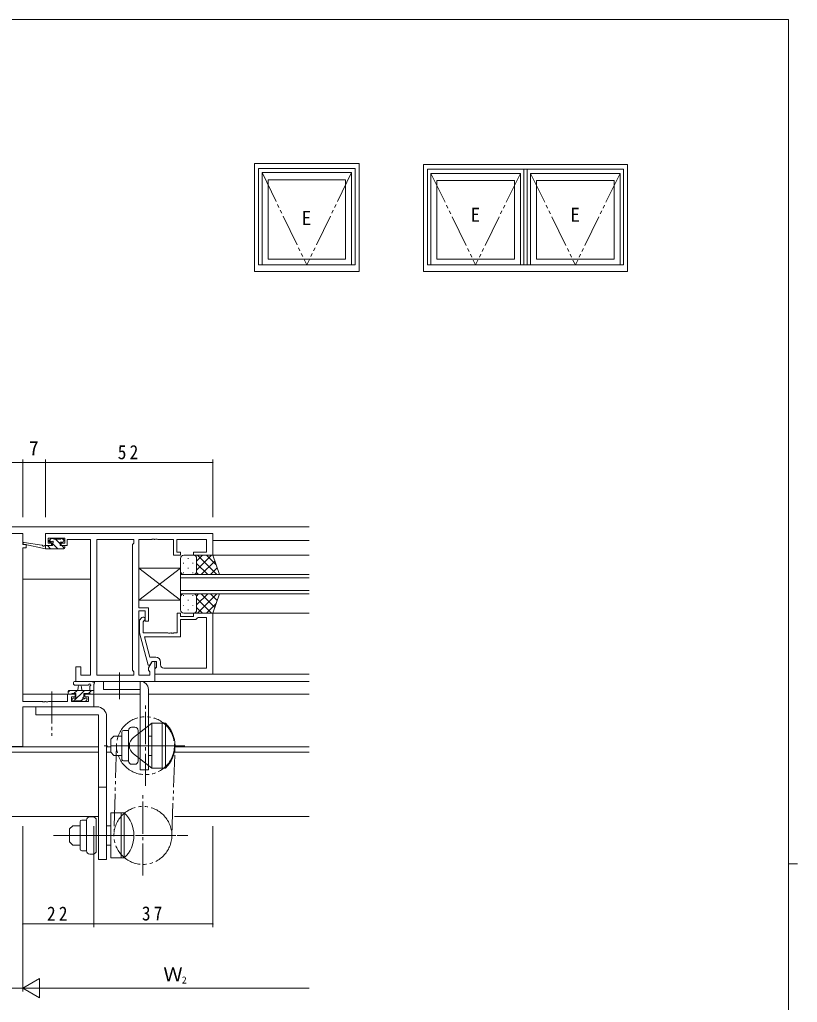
# Model space of a CAD drawing. Units: millimetres on the paper. Extents: x -397 to 397, y -282 to 282.
# Drawn here: x 137.1 to 378.9, y -26.2 to 279.3 of the extents above; entities that cross this region are included whole.
import ezdxf
from ezdxf.enums import TextEntityAlignment as Align

# ---------------------------------------------------------------- set-up
doc = ezdxf.new("R2010")
doc.units = ezdxf.units.MM
doc.linetypes.add('USER2', pattern=[13, 10, -1, 1, -1])
doc.linetypes.add('USER3', pattern=[15, 10, -1, 1, -1, 1, -1])
for name, color, linetype, lineweight in [('0-1_YKK_ZWAK', 7, 'Continuous', 18), ('0-3_YKK_11', 7, 'Continuous', 18), ('0-4_YKK_12', 2, 'Continuous', 18), ('0-5_YKK_13', 4, 'Continuous', 18), ('0-6_YKK_D', 6, 'Continuous', 18), ('0-7_YKK_A1', 4, 'Continuous', 18)]:
    doc.layers.add(name, color=color, linetype=linetype, lineweight=lineweight)
doc.styles.add('ＭＳ ゴシック', font='')
doc.styles.get('ＭＳ ゴシック').set_extended_font_data('MS Gothic')

msp = doc.modelspace()

# ---------------------------------------------------------------- linework, layer by layer
at = {"layer": '0-1_YKK_ZWAK'}
for p, q in [((376.092, 279.3), (-393.908, 279.3)), ((376.092, 279.3), (376.092, -245.7)), ((376.092, 16.8), (378.892, 16.8))]:
    msp.add_line(p, q, dxfattribs=at)
at = {"layer": '0-3_YKK_11'}
for p, q in [((118.12, 119.581), (138.12, 119.581)), ((138.12, 119.581), (138.12, 116.081)), ((145.12, 115.781), (145.12, 119.581)), ((145.12, 119.581), (197.12, 119.581)), ((197.12, 119.581), (197.12, 112.781)), ((145.92, 118.081), (145.92, 116.581)), ((151.12, 118.081), (145.92, 118.081)), ((145.92, 116.581), (147.02, 116.581)), ((147.02, 116.581), (147.02, 115.781)), ((150.02, 116.581), (151.12, 116.581)), ((150.02, 115.781), (150.02, 116.581)), ((151.12, 116.581), (151.12, 118.081)), ((151.92, 117.651), (151.92, 116.851)), ((159.12, 117.651), (151.92, 117.651)), ((151.92, 116.851), (151.92, 115.781)), ((159.12, 75.511), (159.12, 117.651)), ((161.05, 75.511), (161.05, 117.651)), ((161.05, 117.651), (172.62, 117.651)), ((161.05, 75.511), (161.05, 117.651)), ((172.62, 116.581), (172.19, 116.151)), ((172.19, 116.151), (172.19, 77.011)), ((172.62, 117.651), (172.62, 116.581)), ((174.12, 117.651), (174.12, 96.481)), ((178.162, 117.651), (174.12, 117.651)), ((178.345, 117.771), (178.162, 117.651)), ((178.895, 117.771), (178.345, 117.771)), ((179.078, 117.651), (178.895, 117.771)), ((179.162, 117.651), (179.078, 117.651)), ((179.345, 117.771), (179.162, 117.651)), ((179.895, 117.771), (179.345, 117.771)), ((180.078, 117.651), (179.895, 117.771)), ((184.92, 117.651), (180.078, 117.651)), ((184.92, 112.781), (184.92, 117.651)), ((185.92, 117.651), (185.92, 113.781)), ((195.19, 117.651), (185.92, 117.651)), ((195.19, 113.781), (195.19, 117.651)), ((138.12, 116.081), (139.12, 116.081)), ((139.12, 115.081), (138.12, 115.081)), ((138.12, 115.081), (138.12, 67.311)), ((139.12, 116.081), (139.12, 115.081)), ((147.02, 115.781), (145.12, 115.781)), ((151.92, 115.781), (150.02, 115.781)), ((185.92, 113.781), (187.12, 113.781)), ((187.12, 113.781), (187.12, 112.781)), ((191.12, 113.781), (195.19, 113.781)), ((191.12, 112.781), (191.12, 113.781)), ((187.12, 112.781), (184.92, 112.781)), ((197.12, 112.781), (191.12, 112.781)), ((174.12, 96.481), (177.12, 96.481)), ((174.12, 95.481), (174.12, 75.511)), ((176.12, 95.481), (174.12, 95.481)), ((176.12, 92.281), (176.12, 95.481)), ((177.12, 96.481), (177.12, 92.281)), ((186.12, 94.781), (186.12, 88.681)), ((187.12, 94.781), (186.12, 94.781)), ((187.12, 93.781), (187.12, 94.781)), ((191.12, 94.781), (191.12, 93.781)), ((197.12, 94.781), (191.12, 94.781)), ((197.12, 75.781), (197.12, 94.781)), ((175.096, 93.405), (174.32, 92.629)), ((174.32, 92.629), (174.32, 88.684)), ((175.52, 92.132), (175.944, 92.556)), ((175.52, 88.681), (175.52, 92.132)), ((177.12, 92.281), (176.12, 92.281)), ((191.12, 93.781), (187.12, 93.781)), ((187.12, 92.781), (191.92, 92.781)), ((187.12, 87.381), (187.12, 92.781)), ((191.92, 92.781), (192.42, 93.281)), ((192.42, 93.281), (192.62, 93.481)), ((192.62, 93.481), (195.19, 93.481)), ((195.19, 93.481), (195.19, 77.711)), ((195.19, 93.481), (195.19, 77.711)), ((174.32, 88.684), (177.027, 78.581)), ((183.162, 88.681), (175.52, 88.681)), ((183.345, 88.561), (183.162, 88.681)), ((184.078, 88.681), (183.895, 88.561)), ((184.162, 88.681), (184.078, 88.681)), ((184.345, 88.561), (184.162, 88.681)), ((185.078, 88.681), (184.895, 88.561)), ((186.12, 88.681), (185.078, 88.681)), ((175.911, 87.381), (187.12, 87.381)), ((177.599, 81.081), (175.911, 87.381)), ((183.895, 88.561), (183.345, 88.561)), ((184.895, 88.561), (184.345, 88.561)), ((177.19, 77.823), (178.32, 79.781)), ((179.42, 81.081), (177.599, 81.081)), ((177.627, 78.581), (178.32, 79.781)), ((178.32, 79.781), (179.12, 79.781)), ((178.32, 79.781), (179.62, 79.781)), ((179.12, 79.781), (179.12, 73.581)), ((179.62, 79.781), (179.62, 77.981)), ((180.92, 78.711), (180.92, 79.581)), ((154.62, 78.081), (156.12, 78.081)), ((154.62, 73.581), (154.62, 78.081)), ((156.12, 78.081), (156.12, 75.511)), ((172.19, 77.011), (172.62, 76.581)), ((172.62, 76.581), (172.62, 75.511)), ((177.027, 78.581), (177.627, 78.581)), ((177.19, 77.011), (177.19, 77.823)), ((177.62, 76.581), (177.19, 77.011)), ((177.62, 75.511), (177.62, 76.581)), ((179.42, 77.781), (179.12, 77.481)), ((179.12, 77.481), (179.12, 75.781)), ((179.62, 77.981), (179.42, 77.781)), ((195.19, 77.711), (181.92, 77.711)), ((179.12, 73.581), (154.62, 73.581)), ((156.12, 75.511), (159.12, 75.511)), ((172.62, 75.511), (161.05, 75.511)), ((174.12, 75.511), (177.62, 75.511)), ((179.12, 75.781), (197.12, 75.781)), ((138.12, 67.311), (144.162, 67.311)), ((144.162, 67.311), (144.345, 67.191)), ((144.895, 67.191), (145.078, 67.311)), ((145.078, 67.311), (145.162, 67.311)), ((145.162, 67.311), (145.345, 67.191)), ((145.895, 67.191), (146.078, 67.311)), ((146.078, 67.311), (152.02, 67.311)), ((152.02, 69.581), (154.32, 69.581)), ((152.02, 67.311), (152.02, 69.581)), ((153.22, 68.781), (153.22, 67.311)), ((154.32, 68.781), (153.22, 68.781)), ((153.22, 67.311), (158.49, 67.311)), ((154.32, 69.581), (154.32, 68.781)), ((157.32, 69.581), (160.12, 69.581)), ((157.32, 68.781), (157.32, 69.581)), ((158.49, 68.781), (157.32, 68.781)), ((158.49, 67.311), (158.49, 68.781)), ((160.12, 69.581), (160.12, 65.681)), ((138.12, 65.681), (138.12, 53.281)), ((160.12, 65.681), (138.12, 65.681)), ((144.345, 67.191), (144.895, 67.191)), ((145.345, 67.191), (145.895, 67.191)), ((138.12, 53.281), (118.12, 53.281))]:
    msp.add_line(p, q, dxfattribs=at)
for centre, radius, start, end in [((175.52, 92.981), 0.6, 314.99999, 135.00001), ((179.42, 79.581), 1.5, 0.00001, 89.99999), ((181.92, 78.711), 1, 180.00001, 269.99999)]:
    msp.add_arc(centre, radius, start, end, dxfattribs=at)
at = {"layer": '0-4_YKK_12'}
for p, q in [((227.12, 121.581), (29.12, 121.581)), ((197.12, 117.38), (227.12, 117.38)), ((227.12, 112.78), (196.74, 112.781)), ((138.12, 105.381), (159.12, 105.381)), ((187.119, 106.781), (227.12, 106.781)), ((187.119, 100.781), (187.119, 106.781)), ((227.12, 105.781), (187.119, 105.781)), ((187.119, 101.781), (227.12, 101.781)), ((227.12, 100.781), (187.119, 100.781)), ((196.62, 94.781), (227.12, 94.781)), ((178.82, 73.58), (227.12, 73.58)), ((196.82, 75.781), (227.12, 75.781)), ((138.12, 69.581), (154.62, 69.581)), ((157.02, 69.581), (174.62, 69.581)), ((177.12, 69.581), (227.12, 69.581)), ((161.62, 53.211), (94.62, 53.211)), ((165.42, 53.211), (164.12, 53.211)), ((227.12, 53.211), (185.413, 53.211)), ((161.62, 51.581), (94.62, 51.581)), ((165.42, 51.581), (164.12, 51.581)), ((227.12, 51.581), (185.211, 51.581)), ((161.62, 31.581), (94.62, 31.581)), ((227.12, 31.581), (185.211, 31.581))]:
    msp.add_line(p, q, dxfattribs=at)
at = {"layer": '0-5_YKK_13'}
for p, q in [((145.122, 114.781), (138.361, 116.187)), ((144.008, 115.954), (138.466, 116.777)), ((146.808, 117.893), (146.308, 117.393)), ((146.886, 116.882), (146.341, 117.426)), ((146.52, 116.881), (146.859, 116.881)), ((147.62, 117.981), (147.02, 117.981)), ((147.32, 116.42), (147.32, 115.781)), ((148.987, 114.781), (147.321, 116.447)), ((149.82, 117.781), (147.82, 117.781)), ((149.72, 116.293), (148.232, 117.781)), ((149.72, 116.881), (150.52, 116.881)), ((149.72, 115.781), (149.72, 116.881)), ((150.52, 117.981), (150.02, 117.981)), ((150.82, 117.438), (150.277, 117.981)), ((150.82, 117.181), (150.82, 117.681)), ((145.122, 115.781), (145.035, 115.795)), ((145.122, 114.781), (145.122, 115.781)), ((147.32, 115.781), (145.122, 115.781)), ((150.82, 114.781), (145.122, 114.781)), ((146.742, 114.781), (145.742, 115.781)), ((150.82, 115.781), (149.72, 115.781)), ((151.081, 114.932), (150.232, 115.781)), ((151.12, 115.081), (151.12, 115.481)), ((187.12, 107.781), (187.12, 111.781)), ((188.068, 110.446), (188.068, 110.246)), ((188.12, 112.781), (191.12, 112.781)), ((189.483, 111.861), (189.483, 111.661)), ((190.898, 110.446), (190.898, 110.246)), ((197.12, 112.781), (191.12, 112.781)), ((192.12, 110.989), (193.912, 112.781)), ((192.12, 108.16), (196.74, 112.781)), ((192.12, 111.781), (192.12, 108.181)), ((192.12, 111.381), (192.12, 107.781)), ((192.12, 110.22), (195.56, 106.781)), ((192.388, 112.781), (198.388, 106.781)), ((193.568, 106.781), (197.764, 110.976)), ((195.216, 112.781), (198.177, 109.82)), ((199.263, 106.781), (197.12, 112.781)), ((187.12, 108.781), (174.12, 108.781)), ((174.12, 108.781), (174.12, 98.781)), ((187.12, 108.781), (174.12, 98.781)), ((187.12, 98.781), (174.12, 108.781)), ((187.12, 108.781), (187.12, 98.781)), ((188.068, 107.416), (188.068, 107.216)), ((189.483, 108.831), (189.483, 108.631)), ((190.898, 107.416), (190.898, 107.216)), ((192.063, 107.449), (192.731, 106.781)), ((196.397, 106.781), (198.509, 108.892)), ((191.12, 106.781), (188.12, 106.781)), ((191.12, 106.781), (199.263, 106.781)), ((174.12, 98.781), (187.12, 98.781)), ((187.12, 99.781), (187.12, 95.781)), ((188.068, 100.146), (188.068, 100.346)), ((191.12, 100.781), (188.12, 100.781)), ((189.483, 98.731), (189.483, 98.931)), ((190.898, 100.146), (190.898, 100.346)), ((199.263, 100.781), (191.12, 100.781)), ((192.063, 100.112), (192.731, 100.781)), ((192.12, 97.341), (195.56, 100.781)), ((192.12, 96.181), (192.12, 99.781)), ((192.12, 99.401), (196.74, 94.781)), ((192.12, 95.781), (192.12, 99.381)), ((192.388, 94.781), (198.388, 100.781)), ((193.568, 100.781), (197.764, 96.585)), ((196.397, 100.781), (198.508, 98.669)), ((199.263, 100.781), (197.12, 94.781)), ((188.068, 97.116), (188.068, 97.316)), ((188.12, 94.781), (191.12, 94.781)), ((189.483, 95.701), (189.483, 95.901)), ((190.898, 97.116), (190.898, 97.316)), ((197.12, 94.781), (191.12, 94.781)), ((192.12, 96.572), (193.912, 94.781)), ((195.216, 94.781), (198.177, 97.741)), ((154.392, 73.581), (159.554, 73.581)), ((174.62, 73.581), (163.12, 73.581)), ((174.62, 46.081), (174.62, 73.581)), ((152.22, 70.262), (152.738, 70.781)), ((152.22, 70.481), (152.22, 69.881)), ((160.12, 70.781), (152.52, 70.781)), ((153.728, 67.281), (157.228, 70.781)), ((153.983, 69.781), (154.983, 70.781)), ((154.392, 72.381), (158.353, 72.378)), ((155.22, 70.781), (155.322, 71.925)), ((156.42, 70.781), (156.318, 71.925)), ((158.473, 69.781), (159.473, 70.781)), ((158.92, 71.961), (158.92, 70.781)), ((160.12, 69.881), (160.12, 72.561)), ((152.52, 69.581), (153.12, 69.581)), ((153.32, 69.781), (154.62, 69.781)), ((153.42, 68.081), (153.42, 67.581)), ((154.62, 68.381), (153.72, 68.381)), ((153.72, 67.281), (154.22, 67.281)), ((154.42, 67.481), (156.52, 67.481)), ((154.62, 69.781), (154.62, 68.381)), ((156.173, 67.481), (156.872, 68.179)), ((156.72, 67.281), (157.32, 67.281)), ((157.02, 69.781), (159.02, 69.781)), ((157.02, 68.842), (157.02, 69.781)), ((157.82, 68.381), (157.481, 68.381)), ((157.532, 67.368), (158.032, 67.868)), ((159.22, 69.581), (159.82, 69.581)), ((142.12, 65.681), (142.12, 63.181)), ((142.12, 65.681), (161.12, 65.681)), ((142.12, 63.181), (161.62, 63.181)), ((161.62, 18.181), (161.62, 63.181)), ((164.12, 62.681), (164.12, 18.181)), ((170.92, 58.331), (169.42, 58.331)), ((170.92, 58.354), (170.92, 56.967)), ((171.92, 59.354), (172.92, 59.354)), ((172.484, 56.153), (178.22, 60.581)), ((173.92, 58.354), (173.92, 48.807)), ((181.42, 60.581), (178.22, 60.581)), ((178.22, 60.581), (178.22, 46.581)), ((178.22, 56.283), (178.22, 59.033)), ((182.42, 60.581), (181.42, 60.581)), ((181.42, 46.581), (181.42, 60.581)), ((181.42, 60.581), (181.42, 46.581)), ((182.42, 60.581), (182.42, 46.581)), ((166.42, 56.581), (165.42, 55.581)), ((165.42, 55.581), (165.42, 51.581)), ((168.92, 56.581), (166.42, 56.581)), ((168.92, 57.831), (168.92, 49.331)), ((170.92, 50.194), (170.92, 56.967)), ((178.22, 56.581), (177.12, 56.581)), ((171.167, 53.581), (179.771, 53.581)), ((170.92, 50.194), (170.92, 48.807)), ((172.484, 51.008), (178.22, 46.581)), ((178.22, 50.581), (177.12, 50.581)), ((170.92, 48.831), (169.42, 48.831)), ((171.92, 47.807), (172.92, 47.807)), ((181.42, 46.581), (178.22, 46.581)), ((182.42, 46.581), (181.42, 46.581)), ((164.12, 40.681), (161.62, 40.681)), ((158.92, 31.454), (159.92, 31.454)), ((165.42, 18.681), (165.42, 32.681)), ((165.42, 32.681), (168.62, 32.681)), ((165.42, 28.383), (165.42, 31.133)), ((169.62, 32.681), (168.62, 32.681)), ((168.62, 18.681), (168.62, 32.681)), ((168.62, 32.681), (168.62, 18.681)), ((169.62, 32.681), (169.62, 18.681)), ((153.62, 28.681), (152.62, 27.681)), ((152.62, 27.681), (152.62, 23.681)), ((155.92, 28.681), (153.62, 28.681)), ((155.92, 29.931), (155.92, 21.431)), ((157.92, 30.431), (156.42, 30.431)), ((157.92, 30.454), (157.92, 29.067)), ((157.92, 22.294), (157.92, 29.067)), ((160.92, 30.454), (160.92, 20.907)), ((165.42, 28.681), (164.12, 28.681)), ((156.764, 25.681), (169.28, 25.681)), ((157.92, 22.294), (157.92, 20.907)), ((164.12, 20.228), (164.12, 22.978)), ((165.42, 22.681), (164.12, 22.681)), ((157.92, 20.931), (156.42, 20.931)), ((158.92, 19.907), (159.92, 19.907)), ((168.62, 18.681), (165.42, 18.681)), ((169.62, 18.681), (168.62, 18.681)), ((161.62, 18.181), (164.12, 18.181))]:
    msp.add_line(p, q, dxfattribs=at)
at = {"layer": '0-5_YKK_13', "linetype": 'USER2'}
for p, q in [((168.12, 76.302), (168.12, 68.088)), ((147.12, 70.438), (147.12, 56.696)), ((176.22, 41.081), (176.22, 66.081)), ((188.42, 53.581), (163.062, 53.581)), ((175.42, 13.181), (175.42, 38.181)), ((147.62, 25.681), (189.42, 25.681)), ((149.099, 25.681), (189.109, 25.681))]:
    msp.add_line(p, q, dxfattribs=at)
at = {"layer": '0-5_YKK_13', "linetype": 'USER3'}
for p, q in [((167.22, 53.581), (166.42, 25.681)), ((184.42, 25.681), (185.42, 53.581))]:
    msp.add_line(p, q, dxfattribs=at)
at = {"layer": '0-5_YKK_13'}
for points in [[(163.12, 73.581), (163.12, 71.081), (174.62, 71.081)], [(177.12, 71.081), (177.12, 46.081), (174.62, 46.081)], [(168.92, 50.581), (166.42, 50.581), (165.42, 51.581)], [(155.92, 22.681), (153.62, 22.681), (152.62, 23.681)]]:
    msp.add_lwpolyline(points, dxfattribs=at)
at = {"layer": '0-5_YKK_13', "linetype": 'USER3'}
for centre in [(176.22, 53.581), (175.42, 25.681)]:
    msp.add_circle(centre, 9, dxfattribs=at)
at = {"layer": '0-5_YKK_13'}
for centre, radius, start, end in [((138.422, 116.481), 0.3, 81.55064, 258.25019), ((146.52, 117.181), 0.3, 135, 270), ((147.02, 117.681), 0.3, 90, 135), ((146.859, 117.181), 0.3, 270, 326.94427), ((147.32, 116.881), 0.25, 303.05573, 146.94427), ((147.62, 116.42), 0.3, 123.05573, 180), ((147.62, 117.781), 0.2, 0, 90), ((150.02, 117.781), 0.2, 90, 180), ((150.52, 117.681), 0.3, 0, 90), ((150.52, 117.181), 0.3, 270, 0), ((143.964, 115.657), 0.3, 21.55064, 81.55064), ((144.522, 115.878), 0.3, 201.55064, 320.80246), ((144.987, 115.498), 0.3, 80.80246, 140.80246), ((150.82, 115.481), 0.3, 0, 90), ((150.82, 115.081), 0.3, 270, 0), ((188.12, 111.781), 1, 90, 180), ((191.12, 111.781), 1, 0, 90), ((191.12, 111.781), 1, 0, 90), ((188.12, 107.781), 1, 180, 270), ((191.12, 107.781), 1, 270, 0), ((191.12, 107.781), 1, 270, 0), ((188.12, 99.781), 1, 90, 180), ((191.12, 99.781), 1, 0, 90), ((191.12, 99.781), 1, 0, 90), ((188.12, 95.781), 1, 180, 270), ((191.12, 95.781), 1, 270, 0), ((191.12, 95.781), 1, 270, 0), ((154.392, 72.981), 0.6, 89.95977, 269.95977), ((159.554, 73.281), 0.3, 40.52878, 90), ((160.01, 73.67), 0.3, 220.52878, 280.52878), ((160.12, 73.081), 0.3, 300, 100.52878), ((174.62, 71.081), 2.5, 0, 90), ((152.52, 70.481), 0.3, 90, 180), ((155.82, 71.881), 0.5, 5.09207, 174.90793), ((158.353, 72.678), 0.3, 269.95977, 340.81024), ((158.92, 72.481), 0.3, 300, 160.81024), ((159.22, 71.961), 0.3, 120, 180), ((160.42, 72.561), 0.3, 120, 180), ((152.52, 69.881), 0.3, 180, 270), ((153.12, 69.781), 0.2, 270, 0), ((153.72, 68.081), 0.3, 90, 180), ((153.72, 67.581), 0.3, 180, 270), ((154.22, 67.481), 0.2, 270, 0), ((156.72, 67.481), 0.2, 180, 270), ((157.02, 68.381), 0.25, 123.05573, 326.94427), ((156.72, 68.842), 0.3, 303.05573, 0), ((157.481, 68.081), 0.3, 90, 146.94427), ((157.32, 67.581), 0.3, 270, 315), ((157.82, 68.081), 0.3, 315, 90), ((159.22, 69.781), 0.2, 180, 270), ((159.82, 69.881), 0.3, 270, 0), ((161.12, 62.681), 3, 0, 90), ((169.42, 57.831), 0.5, 90, 180), ((171.92, 58.354), 1, 90, 180), ((172.92, 58.354), 1, 0, 90), ((175.753, 53.581), 9.667, 313.60284, 46.39716), ((174.47, 53.581), 3.25, 127.66316, 232.33684), ((169.42, 49.331), 0.5, 180, 270), ((171.92, 48.807), 1, 180, 270), ((172.92, 48.807), 1, 270, 0), ((158.92, 30.454), 1, 90, 180), ((159.92, 30.454), 1, 0, 90), ((162.953, 25.681), 9.667, 313.60284, 46.39716), ((156.42, 29.931), 0.5, 90, 180), ((156.42, 21.431), 0.5, 180, 270), ((158.92, 20.907), 1, 180, 270), ((159.92, 20.907), 1, 270, 0)]:
    msp.add_arc(centre, radius, start, end, dxfattribs=at)
at = {"layer": '0-6_YKK_D'}
for p, q in [((118.12, 141.581), (138.12, 141.581)), ((138.12, 124.581), (138.12, 142.581)), ((138.12, 124.581), (138.12, 142.581)), ((145.118, 141.581), (138.12, 141.581)), ((145.118, 124.581), (145.118, 142.581)), ((145.12, 124.581), (145.12, 142.581)), ((145.12, 141.581), (197.12, 141.581)), ((197.12, 124.581), (197.12, 142.581)), ((138.12, 28.581), (138.12, -22.819)), ((138.12, 28.581), (138.12, -22.819)), ((138.12, 28.581), (138.12, -2.819)), ((160.12, 28.581), (160.12, -2.819)), ((160.12, 28.581), (160.12, -2.819)), ((197.12, 28.581), (197.12, -2.819)), ((138.12, -1.819), (160.12, -1.819)), ((160.12, -1.819), (197.12, -1.819)), ((138.12, -21.819), (143.316, -18.819)), ((143.316, -24.819), (143.316, -18.819)), ((138.12, -21.819), (118.12, -21.819)), ((138.12, -21.819), (148.512, -21.819)), ((138.12, -21.819), (143.316, -24.819)), ((227.12, -21.82), (144.12, -21.819))]:
    msp.add_line(p, q, dxfattribs=at)
for centre, start, end in [((138.12, 141.581), 0, 180), ((138.12, 141.581), 0, 180), ((138.12, 141.581), 180, 0), ((138.12, 141.581), 180, 0), ((145.118, 141.581), 0, 180), ((145.118, 141.581), 180, 0), ((145.12, 141.581), 0, 180), ((145.12, 141.581), 180, 0), ((197.12, 141.581), 0, 180), ((197.12, 141.581), 180, 0), ((138.12, -1.819), 0, 180), ((138.12, -1.819), 180, 0), ((160.12, -1.819), 0, 180), ((160.12, -1.819), 0, 180), ((160.12, -1.819), 180, 0), ((160.12, -1.819), 180, 0), ((197.12, -1.819), 0, 180), ((197.12, -1.819), 180, 0)]:
    msp.add_arc(centre, 0.106, start, end, dxfattribs=at)
at = {"layer": '0-7_YKK_A1'}
for p, q in [((211.37, 233.05), (241.37, 233.05)), ((211.37, 203.05), (211.37, 233.05)), ((241.37, 203.05), (241.37, 233.05)), ((242.62, 201.05), (242.62, 234.55)), ((263.87, 232.8), (293.87, 232.8)), ((263.87, 203.05), (263.87, 232.8)), ((324.87, 232.8), (293.87, 232.8)), ((293.87, 203.05), (293.87, 232.8)), ((294.87, 203.05), (294.87, 232.851)), ((294.87, 203.05), (294.87, 232.8)), ((324.87, 203.05), (324.87, 232.8)), ((326.12, 201.05), (326.12, 234.3)), ((212.47, 231.75), (240.27, 231.75)), ((212.47, 203.05), (212.47, 231.75)), ((214.32, 204.8), (214.32, 229.5)), ((214.32, 229.5), (238.42, 229.5)), ((238.42, 204.8), (238.42, 229.5)), ((240.27, 203.05), (240.27, 231.75)), ((264.97, 231.5), (292.77, 231.5)), ((264.97, 203.05), (264.97, 231.5)), ((266.82, 204.8), (266.82, 229.25)), ((266.82, 229.25), (290.92, 229.25)), ((290.92, 204.8), (290.92, 229.25)), ((292.77, 203.05), (292.77, 231.5)), ((295.97, 203.05), (295.97, 231.5)), ((295.97, 231.5), (323.77, 231.5)), ((297.82, 204.8), (297.82, 229.25)), ((297.82, 229.25), (321.92, 229.25)), ((321.92, 204.8), (321.92, 229.25)), ((323.77, 203.05), (323.77, 231.5)), ((214.32, 204.8), (238.42, 204.8)), ((266.82, 204.8), (290.92, 204.8)), ((321.92, 204.8), (297.82, 204.8)), ((211.37, 203.05), (241.37, 203.05)), ((263.87, 203.05), (293.87, 203.05)), ((324.87, 203.05), (293.87, 203.05)), ((210.12, 201.05), (242.62, 201.05)), ((262.62, 201.05), (326.12, 201.05))]:
    msp.add_line(p, q, dxfattribs=at)
at = {"layer": '0-7_YKK_A1', "linetype": 'USER3'}
for p, q in [((212.47, 231.75), (226.37, 203.05)), ((240.27, 231.75), (226.37, 203.05)), ((264.97, 231.5), (278.87, 203.05)), ((292.77, 231.5), (278.87, 203.05)), ((295.97, 231.5), (309.87, 203.05)), ((323.77, 231.5), (309.87, 203.05))]:
    msp.add_line(p, q, dxfattribs=at)
at = {"layer": '0-7_YKK_A1'}
for points in [[(210.12, 201.05), (210.12, 234.55), (242.62, 234.55)], [(262.62, 201.05), (262.62, 234.3), (326.12, 234.3)]]:
    msp.add_lwpolyline(points, dxfattribs=at)

# ---------------------------------------------------------------- texts
at = {"layer": '0-6_YKK_D', "color": 7, "style": 'ＭＳ ゴシック'}
for s, height, p in [('7', 4.399, (140.019, 142.581)), ('Ｗ', 4.399, (181.78, -21.02)), ('2', 2.199, (187.54, -21.02))]:
    msp.add_text(s, height=height, dxfattribs=at).set_placement(p, align=Align.BOTTOM_LEFT)
at = {"layer": '0-6_YKK_D', "color": 7, "char_height": 4.399, "attachment_point": 7, "style": 'ＭＳ ゴシック'}
for s, insert in [('\\T1.37;\\W0.9;52', (167.6, 142.581)), ('\\T1.37;\\W0.9;22', (145.6, -0.819)), ('\\T1.37;\\W0.9;37', (175.1, -0.819))]:
    msp.add_mtext(s, dxfattribs=dict(at, insert=insert))
at = {"layer": '0-7_YKK_A1', "color": 7, "style": 'ＭＳ ゴシック'}
for p in [(277.296, 215.131), (308.296, 215.131), (224.796, 214.106)]:
    msp.add_text('E', height=4.399, dxfattribs=at).set_placement(p, align=Align.BOTTOM_LEFT)

doc.saveas('drawing.dxf')
